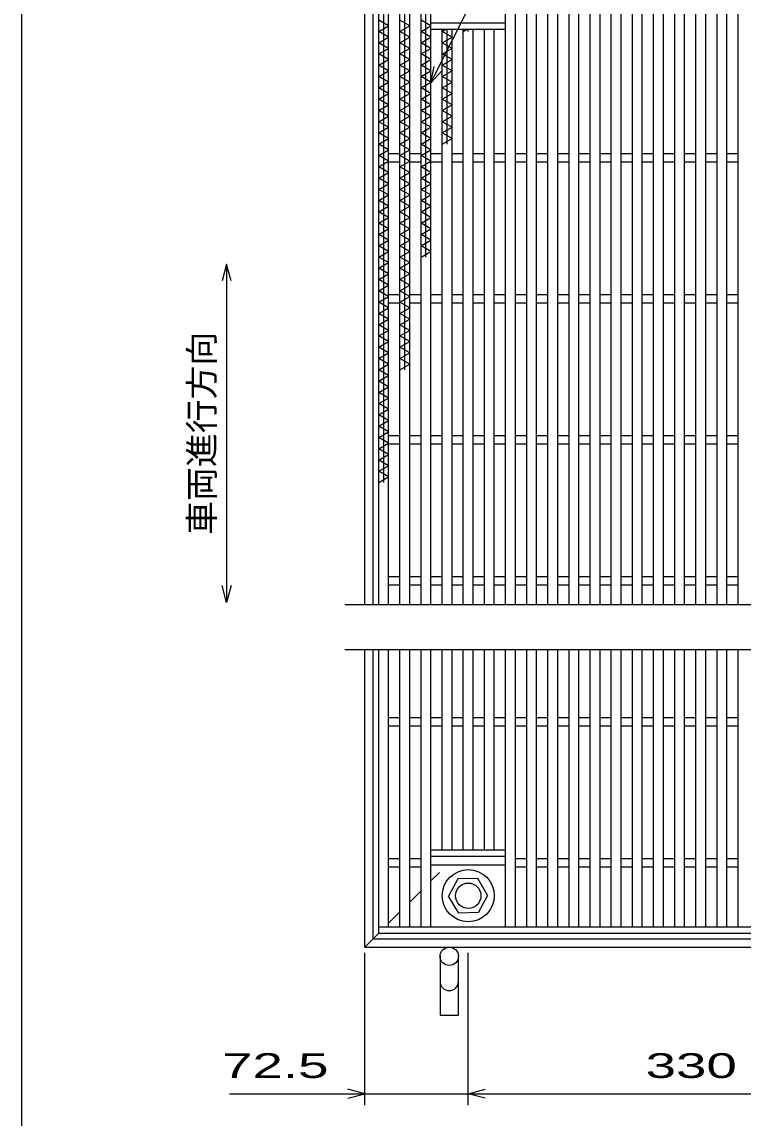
# Model space of a CAD drawing. Units: millimetres, scale not verified. Extents: x -1456 to 1385, y -1026 to 843.
# Drawn here: x -1383 to -872, y -362 to 415 of the extents above; entities that cross this region are included whole.
import ezdxf
from ezdxf.enums import TextEntityAlignment as Align

# ---------------------------------------------------------------- set-up
doc = ezdxf.new("R2010")
doc.units = ezdxf.units.MM
doc.header["$LTSCALE"] = 8
doc.linetypes.add('DASHED', pattern=[7.5, 6, -1.5])
for name, color, linetype, lineweight in [('0_2', 150, 'Continuous', 25), ('16', 3, 'Continuous', 25), ('19', 6, 'Continuous', 25), ('22', 4, 'Continuous', 25)]:
    doc.layers.add(name, color=color, linetype=linetype, lineweight=lineweight)
doc.styles.add('ベクトル', font='')
doc.styles.get('ベクトル').set_extended_font_data('ベクトル')

msp = doc.modelspace()

# ---------------------------------------------------------------- linework, layer by layer
at = {"layer": '0_2'}
msp.add_line((-1383.2, -917.2), (-1383.2, 842.8), dxfattribs=at)
at = {"layer": '16'}
for p, q in [((-1130, 2.2), (-1130, 464.7)), ((-1126.5, 88.7), (-1126.5, 464.7)), ((-1123, 2.2), (-1123, 464.7)), ((-1115, 2.2), (-1115, 464.7)), ((-1111.5, 168.7), (-1111.5, 464.7)), ((-1108, 2.2), (-1108, 464.7)), ((-1100, 2.2), (-1100, 464.7)), ((-1096.5, 248.7), (-1096.5, 464.7)), ((-1093, 2.2), (-1093, 464.7)), ((-1040, 2.2), (-1040, 464.7)), ((-1033, 2.2), (-1033, 464.7)), ((-1025, 2.2), (-1025, 464.7)), ((-1018, 2.2), (-1018, 464.7)), ((-1010, 2.2), (-1010, 464.7)), ((-1003, 2.2), (-1003, 464.7)), ((-995, 2.2), (-995, 464.7)), ((-988, 2.2), (-988, 464.7)), ((-980, 2.2), (-980, 464.7)), ((-973, 2.2), (-973, 464.7)), ((-965, 2.2), (-965, 464.7)), ((-958, 2.2), (-958, 464.7)), ((-950, 2.2), (-950, 464.7)), ((-943, 2.2), (-943, 464.7)), ((-935, 2.2), (-935, 464.7)), ((-928, 2.2), (-928, 464.7)), ((-920, 2.2), (-920, 464.7)), ((-913, 2.2), (-913, 464.7)), ((-905, 2.2), (-905, 464.7)), ((-898, 2.2), (-898, 464.7)), ((-890, 2.2), (-890, 464.7)), ((-883, 2.2), (-883, 464.7)), ((-875, 2.2), (-875, 464.7)), ((-1123, 412.7), (-1130, 416.7)), ((-1130, 408.7), (-1123, 412.7)), ((-1108, 412.7), (-1115, 416.7)), ((-1115, 408.7), (-1108, 412.7)), ((-1093, 412.7), (-1100, 416.7)), ((-1100, 408.7), (-1093, 412.7)), ((-1093, 414.7), (-1040, 414.7)), ((-1093, 410.2), (-1093, 414.7)), ((-1040, 410.2), (-1040, 414.7)), ((-1123, 404.7), (-1130, 408.7)), ((-1130, 400.7), (-1123, 404.7)), ((-1108, 404.7), (-1115, 408.7)), ((-1115, 400.7), (-1108, 404.7)), ((-1093, 404.7), (-1100, 408.7)), ((-1100, 400.7), (-1093, 404.7)), ((-1093, 410.2), (-1040, 410.2)), ((-1085, 2.2), (-1085, 410.2)), ((-1085, 408.7), (-1082.38, 410.2)), ((-1078, 404.7), (-1085, 408.7)), ((-1085, 400.7), (-1078, 404.7)), ((-1081.5, 328.7), (-1081.5, 410.2)), ((-1078, 2.2), (-1078, 410.2)), ((-1070, 2.2), (-1070, 410.2)), ((-1070, 408.7), (-1067.38, 410.2)), ((-1066.5, 408.7), (-1066.5, 410.2)), ((-1063, 2.2), (-1063, 410.2)), ((-1055, 2.2), (-1055, 410.2)), ((-1048, 2.2), (-1048, 410.2)), ((-1123, 396.7), (-1130, 400.7)), ((-1130, 392.7), (-1123, 396.7)), ((-1108, 396.7), (-1115, 400.7)), ((-1115, 392.7), (-1108, 396.7)), ((-1093, 396.7), (-1100, 400.7)), ((-1100, 392.7), (-1093, 396.7)), ((-1078, 396.7), (-1085, 400.7)), ((-1085, 392.7), (-1078, 396.7)), ((-1123, 388.7), (-1130, 392.7)), ((-1108, 388.7), (-1115, 392.7)), ((-1093, 388.7), (-1100, 392.7)), ((-1078, 388.7), (-1085, 392.7)), ((-1130, 384.7), (-1123, 388.7)), ((-1123, 380.7), (-1130, 384.7)), ((-1115, 384.7), (-1108, 388.7)), ((-1108, 380.7), (-1115, 384.7)), ((-1100, 384.7), (-1093, 388.7)), ((-1093, 380.7), (-1100, 384.7)), ((-1085, 384.7), (-1078, 388.7)), ((-1078, 380.7), (-1085, 384.7)), ((-1130, 376.7), (-1123, 380.7)), ((-1123, 372.7), (-1130, 376.7)), ((-1115, 376.7), (-1108, 380.7)), ((-1108, 372.7), (-1115, 376.7)), ((-1100, 376.7), (-1093, 380.7)), ((-1093, 372.7), (-1100, 376.7)), ((-1085, 376.7), (-1078, 380.7)), ((-1078, 372.7), (-1085, 376.7)), ((-1130, 368.7), (-1123, 372.7)), ((-1123, 364.7), (-1130, 368.7)), ((-1115, 368.7), (-1108, 372.7)), ((-1108, 364.7), (-1115, 368.7)), ((-1100, 368.7), (-1093, 372.7)), ((-1093, 364.7), (-1100, 368.7)), ((-1085, 368.7), (-1078, 372.7)), ((-1078, 364.7), (-1085, 368.7)), ((-1130, 360.7), (-1123, 364.7)), ((-1123, 356.7), (-1130, 360.7)), ((-1115, 360.7), (-1108, 364.7)), ((-1108, 356.7), (-1115, 360.7)), ((-1100, 360.7), (-1093, 364.7)), ((-1093, 356.7), (-1100, 360.7)), ((-1085, 360.7), (-1078, 364.7)), ((-1078, 356.7), (-1085, 360.7)), ((-1130, 352.7), (-1123, 356.7)), ((-1123, 348.7), (-1130, 352.7)), ((-1115, 352.7), (-1108, 356.7)), ((-1108, 348.7), (-1115, 352.7)), ((-1100, 352.7), (-1093, 356.7)), ((-1093, 348.7), (-1100, 352.7)), ((-1085, 352.7), (-1078, 356.7)), ((-1078, 348.7), (-1085, 352.7)), ((-1130, 344.7), (-1123, 348.7)), ((-1123, 340.7), (-1130, 344.7)), ((-1115, 344.7), (-1108, 348.7)), ((-1108, 340.7), (-1115, 344.7)), ((-1100, 344.7), (-1093, 348.7)), ((-1093, 340.7), (-1100, 344.7)), ((-1085, 344.7), (-1078, 348.7)), ((-1078, 340.7), (-1085, 344.7)), ((-1130, 336.7), (-1123, 340.7)), ((-1123, 332.7), (-1130, 336.7)), ((-1115, 336.7), (-1108, 340.7)), ((-1108, 332.7), (-1115, 336.7)), ((-1100, 336.7), (-1093, 340.7)), ((-1093, 332.7), (-1100, 336.7)), ((-1085, 336.7), (-1078, 340.7)), ((-1078, 332.7), (-1085, 336.7)), ((-1130, 328.7), (-1123, 332.7)), ((-1123, 324.7), (-1130, 328.7)), ((-1115, 328.7), (-1108, 332.7)), ((-1108, 324.7), (-1115, 328.7)), ((-1100, 328.7), (-1093, 332.7)), ((-1093, 324.7), (-1100, 328.7)), ((-1085, 328.7), (-1078, 332.7)), ((-1130, 320.7), (-1123, 324.7)), ((-1123, 316.7), (-1130, 320.7)), ((-1123, 322.2), (-1115, 322.2)), ((-1115, 320.7), (-1108, 324.7)), ((-1108, 316.7), (-1115, 320.7)), ((-1108, 322.2), (-1100, 322.2)), ((-1100, 320.7), (-1093, 324.7)), ((-1093, 316.7), (-1100, 320.7)), ((-1093, 322.2), (-1085, 322.2)), ((-1078, 322.2), (-1070, 322.2)), ((-1063, 322.2), (-1055, 322.2)), ((-1048, 322.2), (-1040, 322.2)), ((-1033, 322.2), (-1025, 322.2)), ((-1018, 322.2), (-1010, 322.2)), ((-1003, 322.2), (-995, 322.2)), ((-988, 322.2), (-980, 322.2)), ((-973, 322.2), (-965, 322.2)), ((-958, 322.2), (-950, 322.2)), ((-943, 322.2), (-935, 322.2)), ((-928, 322.2), (-920, 322.2)), ((-913, 322.2), (-905, 322.2)), ((-898, 322.2), (-890, 322.2)), ((-883, 322.2), (-875, 322.2)), ((-1130, 312.7), (-1123, 316.7)), ((-1123, 308.7), (-1130, 312.7)), ((-1123, 316.2), (-1115, 316.2)), ((-1115, 312.7), (-1108, 316.7)), ((-1108, 308.7), (-1115, 312.7)), ((-1108, 316.2), (-1100, 316.2)), ((-1100, 312.7), (-1093, 316.7)), ((-1093, 308.7), (-1100, 312.7)), ((-1093, 316.2), (-1085, 316.2)), ((-1078, 316.2), (-1070, 316.2)), ((-1063, 316.2), (-1055, 316.2)), ((-1048, 316.2), (-1040, 316.2)), ((-1033, 316.2), (-1025, 316.2)), ((-1018, 316.2), (-1010, 316.2)), ((-1003, 316.2), (-995, 316.2)), ((-988, 316.2), (-980, 316.2)), ((-973, 316.2), (-965, 316.2)), ((-958, 316.2), (-950, 316.2)), ((-943, 316.2), (-935, 316.2)), ((-928, 316.2), (-920, 316.2)), ((-913, 316.2), (-905, 316.2)), ((-898, 316.2), (-890, 316.2)), ((-883, 316.2), (-875, 316.2)), ((-1130, 304.7), (-1123, 308.7)), ((-1123, 300.7), (-1130, 304.7)), ((-1115, 304.7), (-1108, 308.7)), ((-1108, 300.7), (-1115, 304.7)), ((-1100, 304.7), (-1093, 308.7)), ((-1093, 300.7), (-1100, 304.7)), ((-1130, 296.7), (-1123, 300.7)), ((-1123, 292.7), (-1130, 296.7)), ((-1115, 296.7), (-1108, 300.7)), ((-1108, 292.7), (-1115, 296.7)), ((-1100, 296.7), (-1093, 300.7)), ((-1093, 292.7), (-1100, 296.7)), ((-1130, 288.7), (-1123, 292.7)), ((-1123, 284.7), (-1130, 288.7)), ((-1115, 288.7), (-1108, 292.7)), ((-1108, 284.7), (-1115, 288.7)), ((-1100, 288.7), (-1093, 292.7)), ((-1093, 284.7), (-1100, 288.7)), ((-1130, 280.7), (-1123, 284.7)), ((-1123, 276.7), (-1130, 280.7)), ((-1115, 280.7), (-1108, 284.7)), ((-1108, 276.7), (-1115, 280.7)), ((-1100, 280.7), (-1093, 284.7)), ((-1093, 276.7), (-1100, 280.7)), ((-1130, 272.7), (-1123, 276.7)), ((-1123, 268.7), (-1130, 272.7)), ((-1115, 272.7), (-1108, 276.7)), ((-1108, 268.7), (-1115, 272.7)), ((-1100, 272.7), (-1093, 276.7)), ((-1093, 268.7), (-1100, 272.7)), ((-1130, 264.7), (-1123, 268.7)), ((-1123, 260.7), (-1130, 264.7)), ((-1115, 264.7), (-1108, 268.7)), ((-1108, 260.7), (-1115, 264.7)), ((-1100, 264.7), (-1093, 268.7)), ((-1093, 260.7), (-1100, 264.7)), ((-1130, 256.7), (-1123, 260.7)), ((-1123, 252.7), (-1130, 256.7)), ((-1115, 256.7), (-1108, 260.7)), ((-1108, 252.7), (-1115, 256.7)), ((-1100, 256.7), (-1093, 260.7)), ((-1093, 252.7), (-1100, 256.7)), ((-1130, 248.7), (-1123, 252.7)), ((-1115, 248.7), (-1108, 252.7)), ((-1100, 248.7), (-1093, 252.7)), ((-1123, 244.7), (-1130, 248.7)), ((-1130, 240.7), (-1123, 244.7)), ((-1108, 244.7), (-1115, 248.7)), ((-1115, 240.7), (-1108, 244.7)), ((-1123, 236.7), (-1130, 240.7)), ((-1130, 232.7), (-1123, 236.7)), ((-1108, 236.7), (-1115, 240.7)), ((-1115, 232.7), (-1108, 236.7)), ((-1123, 228.7), (-1130, 232.7)), ((-1130, 224.7), (-1123, 228.7)), ((-1108, 228.7), (-1115, 232.7)), ((-1115, 224.7), (-1108, 228.7)), ((-1123, 220.7), (-1130, 224.7)), ((-1130, 216.7), (-1123, 220.7)), ((-1123, 222.2), (-1115, 222.2)), ((-1108, 220.7), (-1115, 224.7)), ((-1115, 216.7), (-1108, 220.7)), ((-1108, 222.2), (-1100, 222.2)), ((-1093, 222.2), (-1085, 222.2)), ((-1078, 222.2), (-1070, 222.2)), ((-1063, 222.2), (-1055, 222.2)), ((-1048, 222.2), (-1040, 222.2)), ((-1033, 222.2), (-1025, 222.2)), ((-1018, 222.2), (-1010, 222.2)), ((-1003, 222.2), (-995, 222.2)), ((-988, 222.2), (-980, 222.2)), ((-973, 222.2), (-965, 222.2)), ((-958, 222.2), (-950, 222.2)), ((-943, 222.2), (-935, 222.2)), ((-928, 222.2), (-920, 222.2)), ((-913, 222.2), (-905, 222.2)), ((-898, 222.2), (-890, 222.2)), ((-883, 222.2), (-875, 222.2)), ((-1123, 212.7), (-1130, 216.7)), ((-1130, 208.7), (-1123, 212.7)), ((-1123, 216.2), (-1115, 216.2)), ((-1108, 212.7), (-1115, 216.7)), ((-1115, 208.7), (-1108, 212.7)), ((-1108, 216.2), (-1100, 216.2)), ((-1093, 216.2), (-1085, 216.2)), ((-1078, 216.2), (-1070, 216.2)), ((-1063, 216.2), (-1055, 216.2)), ((-1048, 216.2), (-1040, 216.2)), ((-1033, 216.2), (-1025, 216.2)), ((-1018, 216.2), (-1010, 216.2)), ((-1003, 216.2), (-995, 216.2)), ((-988, 216.2), (-980, 216.2)), ((-973, 216.2), (-965, 216.2)), ((-958, 216.2), (-950, 216.2)), ((-943, 216.2), (-935, 216.2)), ((-928, 216.2), (-920, 216.2)), ((-913, 216.2), (-905, 216.2)), ((-898, 216.2), (-890, 216.2)), ((-883, 216.2), (-875, 216.2)), ((-1123, 204.7), (-1130, 208.7)), ((-1130, 200.7), (-1123, 204.7)), ((-1108, 204.7), (-1115, 208.7)), ((-1115, 200.7), (-1108, 204.7)), ((-1123, 196.7), (-1130, 200.7)), ((-1130, 192.7), (-1123, 196.7)), ((-1108, 196.7), (-1115, 200.7)), ((-1115, 192.7), (-1108, 196.7)), ((-1123, 188.7), (-1130, 192.7)), ((-1130, 184.7), (-1123, 188.7)), ((-1108, 188.7), (-1115, 192.7)), ((-1115, 184.7), (-1108, 188.7)), ((-1123, 180.7), (-1130, 184.7)), ((-1130, 176.7), (-1123, 180.7)), ((-1108, 180.7), (-1115, 184.7)), ((-1115, 176.7), (-1108, 180.7)), ((-1123, 172.7), (-1130, 176.7)), ((-1130, 168.7), (-1123, 172.7)), ((-1108, 172.7), (-1115, 176.7)), ((-1115, 168.7), (-1108, 172.7)), ((-1123, 164.7), (-1130, 168.7)), ((-1130, 160.7), (-1123, 164.7)), ((-1123, 156.7), (-1130, 160.7)), ((-1130, 152.7), (-1123, 156.7)), ((-1123, 148.7), (-1130, 152.7)), ((-1130, 144.7), (-1123, 148.7)), ((-1123, 140.7), (-1130, 144.7)), ((-1130, 136.7), (-1123, 140.7)), ((-1123, 132.7), (-1130, 136.7)), ((-1130, 128.7), (-1123, 132.7)), ((-1123, 124.7), (-1130, 128.7)), ((-1130, 120.7), (-1123, 124.7)), ((-1123, 116.7), (-1130, 120.7)), ((-1130, 112.7), (-1123, 116.7)), ((-1123, 122.2), (-1115, 122.2)), ((-1108, 122.2), (-1100, 122.2)), ((-1093, 122.2), (-1085, 122.2)), ((-1078, 122.2), (-1070, 122.2)), ((-1063, 122.2), (-1055, 122.2)), ((-1048, 122.2), (-1040, 122.2)), ((-1033, 122.2), (-1025, 122.2)), ((-1018, 122.2), (-1010, 122.2)), ((-1003, 122.2), (-995, 122.2)), ((-988, 122.2), (-980, 122.2)), ((-973, 122.2), (-965, 122.2)), ((-958, 122.2), (-950, 122.2)), ((-943, 122.2), (-935, 122.2)), ((-928, 122.2), (-920, 122.2)), ((-913, 122.2), (-905, 122.2)), ((-898, 122.2), (-890, 122.2)), ((-883, 122.2), (-875, 122.2)), ((-1123, 108.7), (-1130, 112.7)), ((-1123, 116.2), (-1115, 116.2)), ((-1108, 116.2), (-1100, 116.2)), ((-1093, 116.2), (-1085, 116.2)), ((-1078, 116.2), (-1070, 116.2)), ((-1063, 116.2), (-1055, 116.2)), ((-1048, 116.2), (-1040, 116.2)), ((-1033, 116.2), (-1025, 116.2)), ((-1018, 116.2), (-1010, 116.2)), ((-1003, 116.2), (-995, 116.2)), ((-988, 116.2), (-980, 116.2)), ((-973, 116.2), (-965, 116.2)), ((-958, 116.2), (-950, 116.2)), ((-943, 116.2), (-935, 116.2)), ((-928, 116.2), (-920, 116.2)), ((-913, 116.2), (-905, 116.2)), ((-898, 116.2), (-890, 116.2)), ((-883, 116.2), (-875, 116.2)), ((-1130, 104.7), (-1123, 108.7)), ((-1123, 100.7), (-1130, 104.7)), ((-1130, 96.7), (-1123, 100.7)), ((-1123, 92.7), (-1130, 96.7)), ((-1130, 88.7), (-1123, 92.7)), ((-1123, 22.2), (-1115, 22.2)), ((-1123, 16.2), (-1115, 16.2)), ((-1108, 22.2), (-1100, 22.2)), ((-1108, 16.2), (-1100, 16.2)), ((-1093, 22.2), (-1085, 22.2)), ((-1093, 16.2), (-1085, 16.2)), ((-1078, 22.2), (-1070, 22.2)), ((-1078, 16.2), (-1070, 16.2)), ((-1063, 22.2), (-1055, 22.2)), ((-1063, 16.2), (-1055, 16.2)), ((-1048, 22.2), (-1040, 22.2)), ((-1048, 16.2), (-1040, 16.2)), ((-1033, 22.2), (-1025, 22.2)), ((-1033, 16.2), (-1025, 16.2)), ((-1018, 22.2), (-1010, 22.2)), ((-1018, 16.2), (-1010, 16.2)), ((-1003, 22.2), (-995, 22.2)), ((-1003, 16.2), (-995, 16.2)), ((-988, 22.2), (-980, 22.2)), ((-988, 16.2), (-980, 16.2)), ((-973, 22.2), (-965, 22.2)), ((-973, 16.2), (-965, 16.2)), ((-958, 22.2), (-950, 22.2)), ((-958, 16.2), (-950, 16.2)), ((-943, 22.2), (-935, 22.2)), ((-943, 16.2), (-935, 16.2)), ((-928, 22.2), (-920, 22.2)), ((-928, 16.2), (-920, 16.2)), ((-913, 22.2), (-905, 22.2)), ((-913, 16.2), (-905, 16.2)), ((-898, 22.2), (-890, 22.2)), ((-898, 16.2), (-890, 16.2)), ((-883, 22.2), (-875, 22.2)), ((-883, 16.2), (-875, 16.2)), ((-1154, 2.2), (-206, 2.2)), ((-206, -29.8), (-1154, -29.8)), ((-1130, -226.3), (-1130, -29.8)), ((-1123, -226.3), (-1123, -29.8)), ((-1115, -226.3), (-1115, -29.8)), ((-1108, -226.3), (-1108, -29.8)), ((-1100, -226.3), (-1100, -29.8)), ((-1093, -226.3), (-1093, -29.8)), ((-1085, -171.8), (-1085, -29.8)), ((-1078, -171.8), (-1078, -29.8)), ((-1070, -171.8), (-1070, -29.8)), ((-1063, -171.8), (-1063, -29.8)), ((-1055, -171.8), (-1055, -29.8)), ((-1048, -171.8), (-1048, -29.8)), ((-1040, -226.3), (-1040, -29.8)), ((-1033, -226.3), (-1033, -29.8)), ((-1025, -226.3), (-1025, -29.8)), ((-1018, -226.3), (-1018, -29.8)), ((-1010, -226.3), (-1010, -29.8)), ((-1003, -226.3), (-1003, -29.8)), ((-995, -226.3), (-995, -29.8)), ((-988, -226.3), (-988, -29.8)), ((-980, -226.3), (-980, -29.8)), ((-973, -226.3), (-973, -29.8)), ((-965, -226.3), (-965, -29.8)), ((-958, -226.3), (-958, -29.8)), ((-950, -226.3), (-950, -29.8)), ((-943, -226.3), (-943, -29.8)), ((-935, -226.3), (-935, -29.8)), ((-928, -226.3), (-928, -29.8)), ((-920, -226.3), (-920, -29.8)), ((-913, -226.3), (-913, -29.8)), ((-905, -226.3), (-905, -29.8)), ((-898, -226.3), (-898, -29.8)), ((-890, -226.3), (-890, -29.8)), ((-883, -226.3), (-883, -29.8)), ((-875, -226.3), (-875, -29.8)), ((-1123, -77.8), (-1115, -77.8)), ((-1123, -83.8), (-1115, -83.8)), ((-1108, -77.8), (-1100, -77.8)), ((-1108, -83.8), (-1100, -83.8)), ((-1093, -77.8), (-1085, -77.8)), ((-1093, -83.8), (-1085, -83.8)), ((-1078, -77.8), (-1070, -77.8)), ((-1078, -83.8), (-1070, -83.8)), ((-1063, -77.8), (-1055, -77.8)), ((-1063, -83.8), (-1055, -83.8)), ((-1048, -77.8), (-1040, -77.8)), ((-1048, -83.8), (-1040, -83.8)), ((-1033, -77.8), (-1025, -77.8)), ((-1033, -83.8), (-1025, -83.8)), ((-1018, -77.8), (-1010, -77.8)), ((-1018, -83.8), (-1010, -83.8)), ((-1003, -77.8), (-995, -77.8)), ((-1003, -83.8), (-995, -83.8)), ((-988, -77.8), (-980, -77.8)), ((-988, -83.8), (-980, -83.8)), ((-973, -77.8), (-965, -77.8)), ((-973, -83.8), (-965, -83.8)), ((-958, -77.8), (-950, -77.8)), ((-958, -83.8), (-950, -83.8)), ((-943, -77.8), (-935, -77.8)), ((-943, -83.8), (-935, -83.8)), ((-928, -77.8), (-920, -77.8)), ((-928, -83.8), (-920, -83.8)), ((-913, -77.8), (-905, -77.8)), ((-913, -83.8), (-905, -83.8)), ((-898, -77.8), (-890, -77.8)), ((-898, -83.8), (-890, -83.8)), ((-883, -77.8), (-875, -77.8)), ((-883, -83.8), (-875, -83.8)), ((-1123, -177.8), (-1115, -177.8)), ((-1108, -177.8), (-1100, -177.8)), ((-1093, -171.8), (-1040, -171.8)), ((-1093, -176.3), (-1093, -171.8)), ((-1093, -176.3), (-1040, -176.3)), ((-1040, -176.3), (-1040, -171.8)), ((-1033, -177.8), (-1025, -177.8)), ((-1018, -177.8), (-1010, -177.8)), ((-1003, -177.8), (-995, -177.8)), ((-988, -177.8), (-980, -177.8)), ((-973, -177.8), (-965, -177.8)), ((-958, -177.8), (-950, -177.8)), ((-943, -177.8), (-935, -177.8)), ((-928, -177.8), (-920, -177.8)), ((-913, -177.8), (-905, -177.8)), ((-898, -177.8), (-890, -177.8)), ((-883, -177.8), (-875, -177.8)), ((-1123, -183.8), (-1115, -183.8)), ((-1108, -183.8), (-1100, -183.8)), ((-1093, -182.3), (-1040, -182.3)), ((-1033, -183.8), (-1025, -183.8)), ((-1018, -183.8), (-1010, -183.8)), ((-1003, -183.8), (-995, -183.8)), ((-988, -183.8), (-980, -183.8)), ((-973, -183.8), (-965, -183.8)), ((-958, -183.8), (-950, -183.8)), ((-943, -183.8), (-935, -183.8)), ((-928, -183.8), (-920, -183.8)), ((-913, -183.8), (-905, -183.8)), ((-898, -183.8), (-890, -183.8)), ((-883, -183.8), (-875, -183.8)), ((-1073.79, -192.35), (-1080.5, -204.64)), ((-1059.8, -192.01), (-1073.79, -192.35)), ((-1052.5, -204.3), (-1059.8, -192.01)), ((-1073.2, -216.59), (-1080.5, -204.64)), ((-1059.21, -216.25), (-1052.5, -203.96)), ((-1059.21, -216.25), (-1073.2, -216.59)), ((-1130, -226.3), (-675, -226.3)), ((-1130, -230.8), (-1130, -226.3)), ((-1130, -226.3), (-1123, -226.3)), ((-1130, -230.8), (-675, -230.8)), ((-1115, -226.3), (-1108, -226.3)), ((-1100, -226.3), (-1093, -226.3)), ((-1085, -226.3), (-1085, -226.3)), ((-1085, -226.3), (-1078, -226.3)), ((-1078, -226.3), (-1078, -226.3)), ((-1070, -226.3), (-1070, -226.3)), ((-1070, -226.3), (-1063, -226.3)), ((-1063, -226.3), (-1063, -226.3)), ((-1055, -226.3), (-1055, -226.3)), ((-1055, -226.3), (-1048, -226.3)), ((-1048, -226.3), (-1048, -226.3)), ((-1040, -226.3), (-1033, -226.3)), ((-1025, -226.3), (-1018, -226.3)), ((-1010, -226.3), (-1003, -226.3)), ((-995, -226.3), (-988, -226.3)), ((-980, -226.3), (-973, -226.3)), ((-965, -226.3), (-958, -226.3)), ((-950, -226.3), (-943, -226.3)), ((-935, -226.3), (-928, -226.3)), ((-920, -226.3), (-913, -226.3)), ((-905, -226.3), (-898, -226.3)), ((-890, -226.3), (-883, -226.3)), ((-875, -226.3), (-868, -226.3))]:
    msp.add_line(p, q, dxfattribs=at)
for radius in [18.5, 9]:
    msp.add_circle((-1066.5, -204.3), radius, dxfattribs=at)
at = {"layer": '19'}
for p, q in [((-1140, 2.2), (-1140, 479.2)), ((-1134, 2.2), (-1134, 473.2)), ((-1140, -240.8), (-1140, -29.8)), ((-1134, -234.8), (-1134, -29.8)), ((-1140, -240.8), (-220, -240.8)), ((-1134, -234.8), (-226, -234.8)), ((-1086.5, -247.3), (-1086.5, -288.92)), ((-1073.5, -288.92), (-1073.5, -247.3)), ((-1086.5, -288.92), (-1073.5, -288.92))]:
    msp.add_line(p, q, dxfattribs=at)
at = {"layer": '19', "linetype": 'DASHED'}
for p, q in [((-1093, -193.8), (-1087, -187.8)), ((-1108, -208.8), (-1100, -200.8)), ((-1123, -223.8), (-1115, -215.8)), ((-1140, -240.8), (-1130, -230.8))]:
    msp.add_line(p, q, dxfattribs=at)
at = {"layer": '19'}
msp.add_circle((-1080, -247.3), 6.5, dxfattribs=at)
msp.add_arc((-1080, -265.14), 6.5, 180, 0, dxfattribs=at)
at = {"layer": '22'}
for p, q in [((-1093, 372.2), (-930.25, 697.7)), ((-1093, 372.2), (-1090.6, 383.88)), ((-1093, 372.2), (-1085, 381)), ((-1238, 243.7), (-1241.2, 231.7)), ((-1234.8, 231.7), (-1238, 243.7)), ((-1238, 243.7), (-1238, 3.7)), ((-1238, 3.7), (-1241.2, 15.7)), ((-1234.8, 15.7), (-1238, 3.7)), ((-1140, -352.8), (-1140, -244.8)), ((-1066.5, -352.8), (-1066.5, -244.8)), ((-1140, -344.8), (-1152, -341.6)), ((-1066.5, -344.8), (-1054.5, -341.6)), ((-1236, -344.8), (-1140, -344.8)), ((-1152, -348), (-1140, -344.8)), ((-1140, -344.8), (-1066.5, -344.8)), ((-1054.5, -348), (-1066.5, -344.8)), ((-1066.5, -344.8), (-736.5, -344.8))]:
    msp.add_line(p, q, dxfattribs=at)

# ---------------------------------------------------------------- texts
at = {"layer": '22', "color": 2, "style": 'ベクトル'}
msp.add_text('車両進行方向', height=17.6, rotation=90, dxfattribs=at).set_placement((-1255.6, 51.7), align=Align.MIDDLE_LEFT)
at = {"layer": '22', "color": 2, "style": 'ベクトル', "width": 1.65}
for s, p in [(' 72.5 ', (-1252, -324.8)), (' 330 ', (-951.5, -324.8))]:
    msp.add_text(s, height=17.6, dxfattribs=at).set_placement(p, align=Align.MIDDLE_LEFT)

doc.saveas('drawing.dxf')
